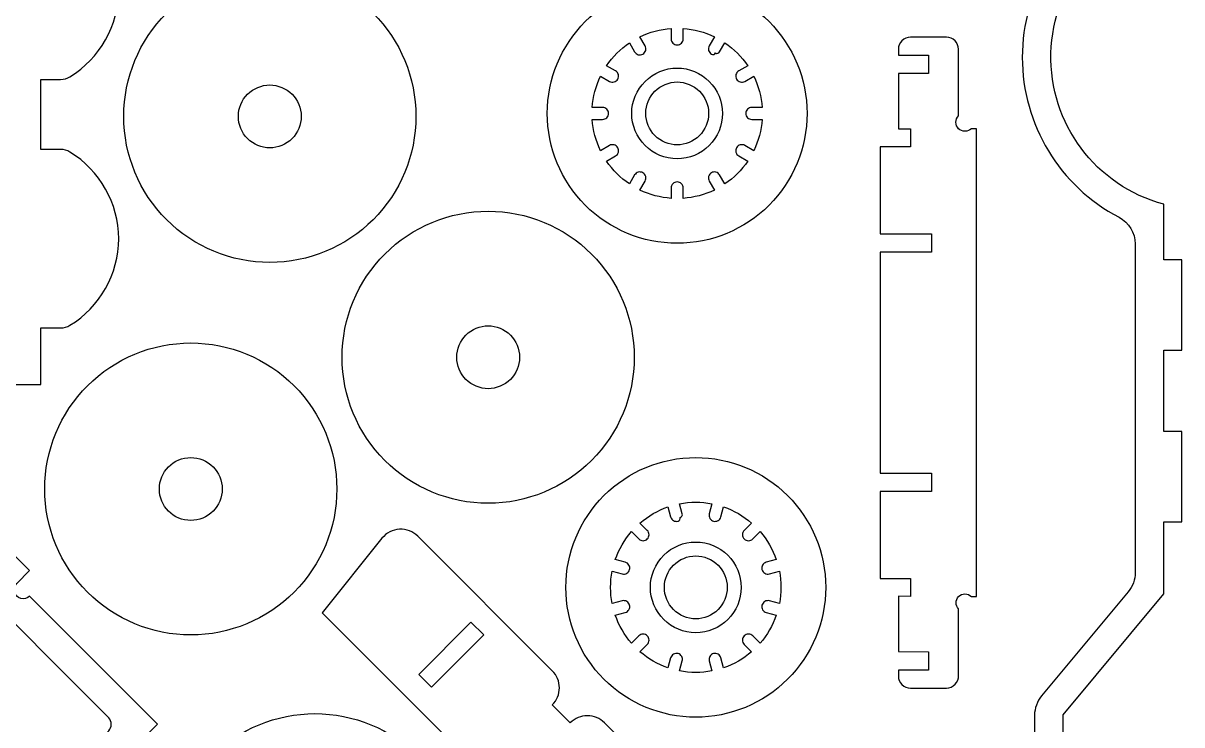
# Model space of a CAD drawing. Extents: x 17 to 786, y 12 to 791.
# Drawn here: x 423.1 to 775.8, y 419.6 to 633.3 of the extents above; entities that cross this region are included whole.
import ezdxf

# ---------------------------------------------------------------- set-up
doc = ezdxf.new("R2010")
doc.units = 0
doc.header["$MEASUREMENT"] = 0
for name, color, linetype in [('EXTERNAL_CUT', 62, 'CONTINUOUS'), ('HOLES', 5, 'CONTINUOUS'), ('POCKET_1MM', 3, 'CONTINUOUS')]:
    doc.layers.add(name, color=color, linetype=linetype)

msp = doc.modelspace()

# ---------------------------------------------------------------- linework, layer by layer
at = {"layer": 'EXTERNAL_CUT'}
for points in [[(375.84, 523.23), (428.51, 523.23), (428.51, 540.47), (434.51, 540.47, 0.137155), (437.36, 541.27, 0.563027), (437.36, 594, 0.137155), (434.51, 594.8), (428.51, 594.8), (428.51, 616.15), (434.51, 616.15, 0.137155), (437.36, 616.94, 0.563027), (437.36, 669.68, 0.137155), (434.51, 670.47), (428.51, 670.47), (428.51, 687.71), (375.84, 687.71), (375.84, 644.66), (387.03, 644.66), (387.03, 639.16), (375.84, 639.16), (375.84, 571.79), (387.03, 571.79), (387.03, 566.29), (375.84, 566.29)], [(730.98, 389.77), (739.69, 389.77), (739.69, 422.71), (770.31, 459.55), (770.31, 481.46), (775.81, 481.46), (775.81, 508.96), (770.31, 508.96), (770.31, 533.71), (775.81, 533.71), (775.81, 561.21), (770.31, 561.21), (770.31, 578.13, -0.790358), (772.8, 668.16), (772.8, 684.66), (761.6, 684.66), (761.6, 679.66, -0.278811), (756.69, 671.55, 0.604622), (756.69, 574.15, -0.278811), (761.6, 566.03), (761.6, 466.01, -0.175112), (759.48, 460.15), (733.1, 428.4, 0.175112), (730.98, 422.54)], [(498.21, 560.41, -0.414214), (453.76, 604.87, -0.414214), (498.21, 649.33, -0.414214), (542.67, 604.87, -0.414214)], [(622.2, 566.24, -0.414214), (582.66, 605.78, -0.414214), (622.2, 645.32, -0.414214), (661.73, 605.78, -0.414214)], [(704.19, 628.98), (693.19, 628.98, 0.414214), (689.52, 625.31), (689.52, 623.48), (698.69, 623.48), (698.69, 617.98), (689.52, 617.98), (689.52, 601.14), (693.19, 601.14), (693.19, 595.64), (684.02, 595.64), (684.02, 569.08), (699.6, 569.08), (699.6, 563.58), (684.02, 563.58), (684.02, 496.21), (699.6, 496.21), (699.6, 490.71), (684.02, 490.71), (684.02, 464.16), (693.19, 464.16), (693.19, 458.66), (689.52, 458.83), (689.52, 441.98), (698.69, 441.81), (698.69, 436.31), (689.52, 436.31), (689.52, 434.48, 0.414214), (693.19, 430.81), (704.19, 430.81, 0.414214), (707.85, 434.65), (707.85, 454.94, -0.414214), (707.85, 458.66, -0.414214), (711.74, 458.66), (713.35, 458.66), (713.35, 601.14), (711.74, 601.14, -1), (707.85, 605.03), (707.85, 625.31, 0.414214)], [(564.67, 487.08, -0.414214), (520.21, 531.54, -0.414214), (564.67, 576, -0.414214), (609.13, 531.54, -0.414214)], [(474.15, 446.98, -0.414214), (429.69, 491.43, -0.414214), (474.15, 535.89, -0.414214), (518.61, 491.43, -0.414214)], [(655.82, 433.51, -0.414214), (599.91, 433.51, -0.414214), (599.91, 489.43, -0.414214), (655.82, 489.43, -0.414214)], [(589.68, 420.23), (584.2, 425.71, 0.414214), (584.2, 436.08), (543.26, 477.03, 0.446654), (532.35, 476.43), (514.12, 453.69), (617.66, 350.15), (640.4, 368.39, 0.446654), (640.99, 379.29), (600.05, 420.23, 0.414214)], [(511.96, 334.11, -0.414214), (467.5, 378.57, -0.414214), (511.96, 423.03, -0.414214), (556.42, 378.57, -0.414214)]]:
    msp.add_lwpolyline(points, format="xyb", close=True, dxfattribs=at)
msp.add_lwpolyline([(445.3, 401.01), (464.07, 419.79), (425.08, 458.78, -1), (421.19, 462.67), (425.08, 466.56), (394.54, 497.1)], format="xyb", dxfattribs=at)
at = {"layer": 'HOLES'}
for points in [[(498.21, 595.3, -0.414214), (488.64, 604.87, -0.414214), (498.21, 614.44, -0.414214), (507.78, 604.87, -0.414214)], [(622.2, 596.21, -0.414214), (612.63, 605.78, -0.414214), (622.2, 615.35, -0.414214), (631.77, 605.78, -0.414214)], [(564.67, 521.97, -0.414214), (555.1, 531.54, -0.414214), (564.67, 541.11, -0.414214), (574.24, 531.54, -0.414214)], [(474.15, 481.86, -0.414214), (464.58, 491.43, -0.414214), (474.15, 501, -0.414214), (483.72, 491.43, -0.414214)], [(634.63, 454.7, -0.414214), (621.1, 454.7, -0.414214), (621.1, 468.24, -0.414214), (634.63, 468.24, -0.414214)], [(449.16, 421.73), (404.62, 466.27, 0.414214), (400.73, 466.27), (378.6, 444.14, 0.414214), (378.6, 440.25), (423.14, 395.71, 0.414214), (427.03, 395.71), (449.16, 417.84, 0.414214)]]:
    msp.add_lwpolyline(points, format="xyb", close=True, dxfattribs=at)
msp.add_lwpolyline([(563.33, 447), (559.44, 450.89), (543.54, 434.99), (547.42, 431.1)], close=True, dxfattribs=at)
at = {"layer": 'POCKET_1MM'}
for points in [[(633.88, 624.18, 0.414214), (635.13, 624.52), (636.71, 627.26, -0.095807), (643.68, 620.3), (640.94, 618.72, 0.414214), (640.27, 616.21, 0.414214), (642.77, 615.54), (645.51, 617.12, -0.095807), (648.06, 607.61), (644.89, 607.61, 0.414214), (643.06, 605.78, 0.414214), (644.89, 603.95), (648.06, 603.95, -0.095807), (645.51, 594.44), (642.77, 596.02, 0.414214), (640.27, 595.35, 0.414214), (640.94, 592.84), (643.68, 591.26, -0.095807), (636.71, 584.3), (635.13, 587.04, 0.414214), (632.63, 587.71, 0.414214), (631.96, 585.2), (633.54, 582.46, -0.095807), (624.03, 579.92), (624.03, 583.08, 0.414214), (622.2, 584.91, 0.414214), (620.36, 583.08), (620.36, 579.92, -0.095807), (610.85, 582.46), (612.43, 585.2, 0.414214), (611.76, 587.71, 0.414214), (609.26, 587.04), (607.68, 584.3, -0.095807), (600.72, 591.26), (603.45, 592.84, 0.414214), (604.13, 595.35, 0.414214), (601.62, 596.02), (598.88, 594.44, -0.095807), (596.33, 603.95), (599.5, 603.95, 0.414214), (601.33, 605.78, 0.414214), (599.5, 607.61), (596.33, 607.61, -0.095807), (598.88, 617.12), (601.62, 615.54, 0.414214), (604.13, 616.21, 0.414214), (603.45, 618.72), (600.72, 620.3, -0.095807), (607.68, 627.26), (609.26, 624.52, 0.414214), (611.76, 623.85, 0.414214), (612.43, 626.35), (610.85, 629.09, -0.095807), (620.36, 631.64), (620.36, 628.48, 0.414214), (622.2, 626.64, 0.414214), (624.03, 628.48), (624.03, 631.64, -0.095807), (633.54, 629.09), (631.96, 626.35, 0.414214), (632.63, 623.85, 0.414214)], [(622.2, 591.96, -0.414214), (608.38, 605.78, -0.414214), (622.2, 619.59, -0.414214), (636.01, 605.78, -0.414214)], [(623.11, 482.75, 0.414214), (623.76, 483.87), (622.94, 486.93, -0.095807), (632.79, 486.93), (631.97, 483.87, 0.414214), (633.26, 481.63, 0.414214), (635.51, 482.92), (636.33, 485.98, -0.095807), (644.86, 481.05), (642.62, 478.82, 0.414214), (642.62, 476.22, 0.414214), (645.21, 476.22), (647.45, 478.46, -0.095807), (652.37, 469.93), (649.32, 469.12, 0.414214), (648.02, 466.87, 0.414214), (650.26, 465.57), (653.32, 466.39, -0.095807), (653.32, 456.55), (650.26, 457.37, 0.414214), (648.02, 456.07, 0.414214), (649.32, 453.82), (652.37, 453.01, -0.095807), (647.45, 444.48), (645.21, 446.72, 0.414214), (642.62, 446.72, 0.414214), (642.62, 444.12), (644.86, 441.89, -0.095807), (636.33, 436.96), (635.51, 440.02, 0.414214), (633.26, 441.32, 0.414214), (631.97, 439.07), (632.79, 436.02, -0.095807), (622.94, 436.02), (623.76, 439.07, 0.414214), (622.46, 441.32, 0.414214), (620.22, 440.02), (619.4, 436.96, -0.095807), (610.87, 441.89), (613.11, 444.12, 0.414214), (613.11, 446.72, 0.414214), (610.52, 446.72), (608.28, 444.48, -0.095807), (603.36, 453.01), (606.41, 453.82, 0.414214), (607.71, 456.07, 0.414214), (605.46, 457.37), (602.41, 456.55, -0.095807), (602.41, 466.39), (605.46, 465.57, 0.414214), (607.71, 466.87, 0.414214), (606.41, 469.12), (603.36, 469.93, -0.095807), (608.28, 478.46), (610.52, 476.22, 0.414214), (613.11, 476.22, 0.414214), (613.11, 478.82), (610.87, 481.05, -0.095807), (619.4, 485.98), (620.22, 482.92, 0.414214), (622.46, 481.63, 0.414214)], [(637.63, 451.7, -0.414214), (618.1, 451.7, -0.414214), (618.1, 471.24, -0.414214), (637.63, 471.24, -0.414214)]]:
    msp.add_lwpolyline(points, format="xyb", close=True, dxfattribs=at)

doc.saveas('drawing.dxf')
